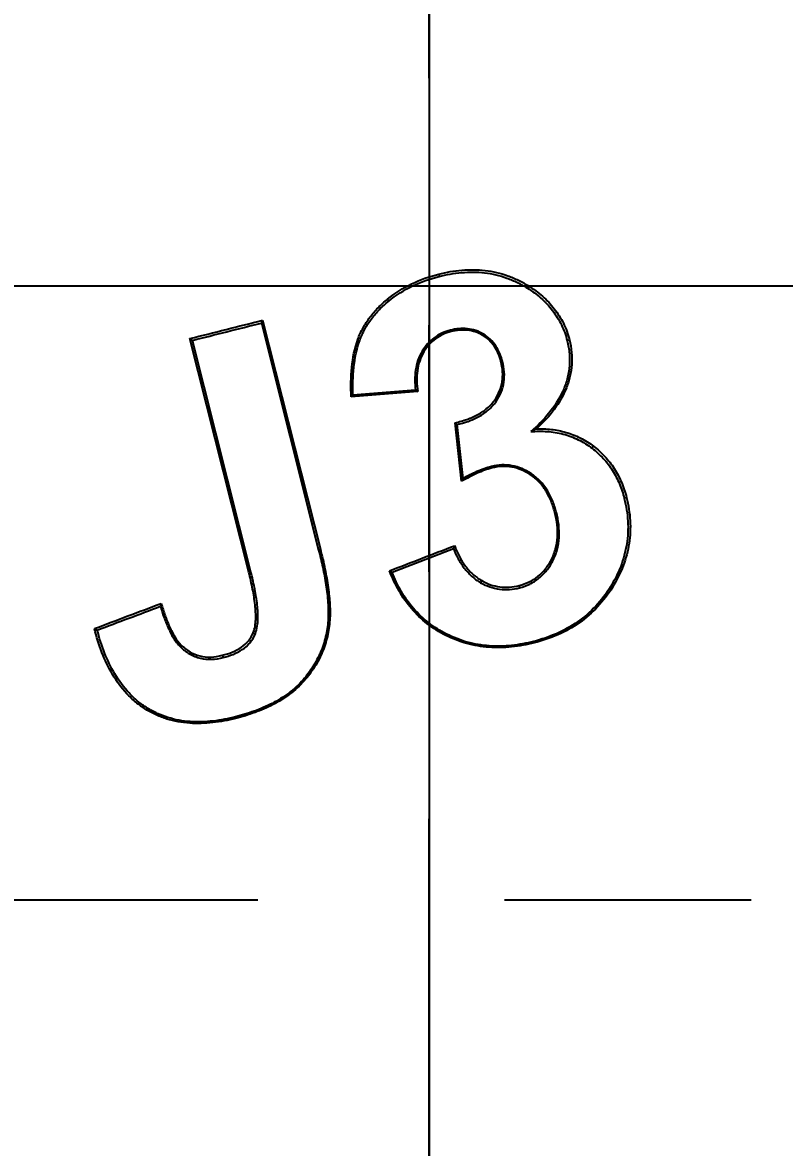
# Model space of a CAD drawing. Header units: millimetres. Extents: x 5828 to 6704, y 123 to 421.
# Drawn here: x 6431.232 to 6432.39, y 272.353 to 274.062 of the extents above; entities that cross this region are included whole.
import ezdxf

# ---------------------------------------------------------------- set-up
doc = ezdxf.new("R2010")
doc.units = ezdxf.units.MM
doc.linetypes.add('CENTER', pattern=[0.6, 0.375, -0.075, 0.075, -0.075])
for name, color, linetype in [('中心线', 7, 'Continuous'), ('外形图', 7, 'Continuous'), ('尺寸标注', 7, 'Continuous')]:
    doc.layers.add(name, color=color, linetype=linetype)
doc.styles.add('微软雅黑', font='msyh.ttc', dxfattribs={"height": 1.5})
doc.dimstyles.new('尺寸标注_1_15比例', dxfattribs={"dimtxt": 1.5, "dimasz": 1.25, "dimexe": 0.5, "dimexo": 0.4, "dimgap": 0.5, "dimtad": 1, "dimdec": 1, "dimlfac": 15, "dimdsep": 46, "dimtxsty": '微软雅黑', "dimcen": 0.09, "dimadec": 0, "dimazin": 0, "dimtp": 0.01, "dimtm": 0.01, "dimtfac": 1, "dimtdec": 1, "dimtofl": 0, "dimtmove": 0, "dimatfit": 3, "dimfxl": 1, "dimtolj": 1, "dimarcsym": 0})

# ---------------------------------------------------------------- blocks, each defined once
blk = doc.blocks.new('*D782')
at = {"layer": 'Defpoints', "color": 0}
for p in [(6420.543, 277.9758), (6438.7833, 233.3949), (6456.6042, 233.3949)]:
    blk.add_point(p, dxfattribs=at)
at = {"layer": '尺寸标注', "color": 0, "lineweight": -2}
for p, q in [((6420.943, 277.9758), (6457.1042, 277.9758)), ((6456.6042, 276.7258), (6456.6042, 234.6449)), ((6439.1833, 233.3949), (6457.1042, 233.3949))]:
    blk.add_line(p, q, dxfattribs=at)
at = {"layer": '尺寸标注', "color": 0}
for points in [[(6456.8126, 276.7258), (6456.3959, 276.7258), (6456.6042, 277.9758)], [(6456.3959, 234.6449), (6456.8126, 234.6449), (6456.6042, 233.3949)]]:
    blk.add_solid(points, dxfattribs=at)
at = {"layer": '尺寸标注', "color": 0, "insert": (6455.3291, 255.6854), "char_height": 1.5, "attachment_point": 5, "rotation": 90, "style": '微软雅黑'}
blk.add_mtext('\\A1;\\A1;668.8', dxfattribs=at)
blk = doc.blocks.new('*D783')
at = {"layer": 'Defpoints', "color": 0}
for p in [(6407.1832, 274.0616), (6431.8498, 233.4909), (6431.8498, 229.3627)]:
    blk.add_point(p, dxfattribs=at)
at = {"layer": '尺寸标注', "color": 0, "lineweight": -2}
for p, q in [((6407.1832, 273.6616), (6407.1832, 228.8627)), ((6431.8498, 233.0909), (6431.8498, 228.8627)), ((6408.4332, 229.3627), (6430.5998, 229.3627))]:
    blk.add_line(p, q, dxfattribs=at)
at = {"layer": '尺寸标注', "color": 0}
for points in [[(6408.4332, 229.571), (6408.4332, 229.1543), (6407.1832, 229.3627)], [(6430.5998, 229.1543), (6430.5998, 229.571), (6431.8498, 229.3627)]]:
    blk.add_solid(points, dxfattribs=at)
at = {"layer": '尺寸标注', "color": 0, "insert": (6419.5165, 230.6378), "char_height": 1.5, "attachment_point": 5, "style": '微软雅黑'}
blk.add_mtext('\\A1;370', dxfattribs=at)
blk = doc.blocks.new('*D806')
at = {"layer": 'Defpoints', "color": 0}
for p in [(6431.8498, 278.9406), (6430.0832, 273.6616), (6431.8498, 267.8172)]:
    blk.add_point(p, dxfattribs=at)
at = {"layer": '尺寸标注', "color": 0, "lineweight": -2}
for p, q in [((6431.8498, 278.5406), (6431.8498, 267.3172)), ((6430.0832, 273.2616), (6430.0832, 267.3172)), ((6428.8332, 267.8172), (6421.6551, 267.8172)), ((6433.0998, 267.8172), (6434.3498, 267.8172))]:
    blk.add_line(p, q, dxfattribs=at)
at = {"layer": '尺寸标注', "color": 0}
for points in [[(6428.8332, 267.6088), (6428.8332, 268.0255), (6430.0832, 267.8172)], [(6433.0998, 268.0255), (6433.0998, 267.6088), (6431.8498, 267.8172)]]:
    blk.add_solid(points, dxfattribs=at)
at = {"layer": '尺寸标注', "color": 0, "insert": (6424.0096, 269.0928), "char_height": 1.5, "attachment_point": 5, "style": '微软雅黑'}
blk.add_mtext('\\A1;26.5', dxfattribs=at)
blk = doc.blocks.new('*D807')
at = {"layer": 'Defpoints', "color": 0}
for p in [(6430.0832, 273.6616), (6428.963, 272.7282), (6431.8498, 272.7282)]:
    blk.add_point(p, dxfattribs=at)
at = {"layer": '尺寸标注', "color": 0, "lineweight": -2}
for p, q in [((6428.963, 274.9116), (6428.963, 281.4759)), ((6429.6832, 273.6616), (6428.463, 273.6616)), ((6431.4498, 272.7282), (6428.463, 272.7282)), ((6428.963, 271.4782), (6428.963, 270.2282))]:
    blk.add_line(p, q, dxfattribs=at)
at = {"layer": '尺寸标注', "color": 0}
for points in [[(6428.7546, 274.9116), (6429.1713, 274.9116), (6428.963, 273.6616)], [(6429.1713, 271.4782), (6428.7546, 271.4782), (6428.963, 272.7282)]]:
    blk.add_solid(points, dxfattribs=at)
at = {"layer": '尺寸标注', "color": 0, "insert": (6427.6965, 279.9344), "char_height": 1.5, "attachment_point": 5, "rotation": 90, "style": '微软雅黑'}
blk.add_mtext('\\A1;14', dxfattribs=at)
blk = doc.blocks.new('*D820')
at = {"layer": 'Defpoints', "color": 0}
for p in [(6433.1498, 274.3282), (6430.0832, 273.6616), (6433.1498, 264.2167)]:
    blk.add_point(p, dxfattribs=at)
at = {"layer": '尺寸标注', "color": 0, "lineweight": -2}
for p, q in [((6433.1498, 273.9282), (6433.1498, 263.7167)), ((6430.0832, 273.2616), (6430.0832, 263.7167)), ((6428.8332, 264.2167), (6422.2697, 264.2167)), ((6434.3998, 264.2167), (6435.6498, 264.2167))]:
    blk.add_line(p, q, dxfattribs=at)
at = {"layer": '尺寸标注', "color": 0}
for points in [[(6428.8332, 264.0083), (6428.8332, 264.425), (6430.0832, 264.2167)], [(6434.3998, 264.425), (6434.3998, 264.0083), (6433.1498, 264.2167)]]:
    blk.add_solid(points, dxfattribs=at)
at = {"layer": '尺寸标注', "color": 0, "insert": (6423.8828, 265.4918), "char_height": 1.5, "attachment_point": 5, "style": '微软雅黑'}
blk.add_mtext('\\A1;46', dxfattribs=at)
blk = doc.blocks.new('*D821')
at = {"layer": 'Defpoints', "color": 0}
for p in [(6430.0832, 273.6616), (6433.7682, 272.7282), (6441.1351, 272.7282)]:
    blk.add_point(p, dxfattribs=at)
at = {"layer": '尺寸标注', "color": 0, "lineweight": -2}
for p, q in [((6441.1351, 274.9116), (6441.1351, 276.1616)), ((6430.4832, 273.6616), (6441.6351, 273.6616)), ((6434.1682, 272.7282), (6441.6351, 272.7282)), ((6441.1351, 271.4782), (6441.1351, 267.1453))]:
    blk.add_line(p, q, dxfattribs=at)
at = {"layer": '尺寸标注', "color": 0}
for points in [[(6440.9268, 274.9116), (6441.3435, 274.9116), (6441.1351, 273.6616)], [(6441.3435, 271.4782), (6440.9268, 271.4782), (6441.1351, 272.7282)]]:
    blk.add_solid(points, dxfattribs=at)
at = {"layer": '尺寸标注', "color": 0, "insert": (6439.8687, 268.6867), "char_height": 1.5, "attachment_point": 5, "rotation": 90, "style": '微软雅黑'}
blk.add_mtext('\\A1;14', dxfattribs=at)

msp = doc.modelspace()

# ---------------------------------------------------------------- linework, layer by layer
at = {"layer": '中心线', "linetype": 'CENTER', "ltscale": 5}
for p, q in [((6431.8498, 231.977), (6431.8498, 278.9406)), ((6440.5895, 272.7282), (6426.147, 272.7282))]:
    msp.add_line(p, q, dxfattribs=at)
at = {"layer": '外形图', "color": 7, "linetype": 'Continuous'}
for p, q in [((6431.8645, 273.6794), (6431.865, 273.6758)), ((6432.0013, 273.6613), (6431.9993, 273.658)), ((6431.7868, 273.6414), (6431.7885, 273.6384)), ((6431.5967, 273.6093), (6431.5949, 273.6051)), ((6431.5949, 273.6052), (6431.682, 273.2602)), ((6431.5967, 273.6093), (6431.6846, 273.2615)), ((6431.8834, 273.5921), (6431.8824, 273.5942)), ((6431.5759, 273.2265), (6431.4862, 273.5814)), ((6431.5791, 273.2266), (6431.4902, 273.5787)), ((6431.7416, 273.5802), (6431.7444, 273.5785)), ((6432.0631, 273.5797), (6432.0598, 273.5782)), ((6431.8421, 273.5616), (6431.8395, 273.5624)), ((6431.959, 273.5466), (6431.9615, 273.5466)), ((6431.8292, 273.5031), (6431.7342, 273.4955)), ((6431.8326, 273.5011), (6431.7314, 273.4931)), ((6431.9498, 273.4885), (6431.9519, 273.4861)), ((6431.8993, 273.3649), (6431.8893, 273.4536)), ((6431.9015, 273.3689), (6431.8923, 273.4507)), ((6432.0999, 273.4179), (6432.0976, 273.4148)), ((6431.9457, 273.3849), (6431.9447, 273.3871)), ((6432.0036, 273.3748), (6432.0048, 273.3765)), ((6432.15, 273.3401), (6432.1466, 273.3386)), ((6432.0409, 273.3173), (6432.0433, 273.3173)), ((6431.7936, 273.2264), (6431.8868, 273.2624)), ((6432.0353, 273.2449), (6432.0375, 273.2429)), ((6431.5759, 273.2265), (6431.5791, 273.2266)), ((6431.9298, 273.2138), (6431.9282, 273.2106)), ((6431.9868, 273.2064), (6431.9873, 273.2029)), ((6432.1284, 273.2034), (6432.1254, 273.2042)), ((6431.699, 273.1536), (6431.6963, 273.1532)), ((6431.5826, 273.1346), (6431.5858, 273.133)), ((6431.8751, 273.1306), (6431.8764, 273.1326)), ((6431.4732, 273.1159), (6431.4718, 273.1133)), ((6432.0097, 273.1192), (6432.0087, 273.1214)), ((6431.5356, 273.1003), (6431.5369, 273.0969)), ((6431.6601, 273.0617), (6431.6583, 273.0631)), ((6431.4192, 273.0182), (6431.4215, 273.0202)), ((6431.5558, 273.0045), (6431.5556, 273.0068))]:
    msp.add_line(p, q, dxfattribs=at)
for centre, radius, start, end in [((6432.057, 273.8911), 0.45, 239.5854, 240.0862), ((6432.4419, 272.6767), 1.0822, 130.8349, 131.0346), ((6432.432, 274.0043), 0.7732, 225.4167, 225.7289), ((6433.1969, 270.9872), 2.7273, 115.7219, 115.9226), ((6432.4095, 273.0858), 0.5815, 150.8753, 151.3275), ((6432.4677, 273.032), 0.6249, 157.9276, 158.3681), ((6432.1688, 273.8535), 0.7307, 238.7566, 239.1058), ((6432.4761, 272.8843), 1.0746, 164.0713, 164.3131), ((6432.122, 274.628), 1.6797, 242.2977, 242.4641)]:
    msp.add_arc(centre, radius, start, end, dxfattribs=at)
for points, knots in [([(6428.658, 271.0781), (6428.642, 271.1106), (6428.6105, 271.1759), (6428.5502, 271.3077), (6428.4948, 271.4418), (6428.4458, 271.5782), (6428.4012, 271.7162), (6428.3539, 271.8912), (6428.3097, 272.1043), (6428.2782, 272.3196), (6428.2597, 272.5363), (6428.2545, 272.7539), (6428.2625, 272.9713), (6428.2907, 273.2599), (6428.3587, 273.6167), (6428.4912, 274.0318), (6428.673, 274.4278), (6428.9012, 274.7991), (6429.1726, 275.14), (6429.4314, 275.3948), (6429.6557, 275.5787), (6429.8907, 275.7486), (6430.2032, 275.9339), (6430.5357, 276.0799), (6430.8108, 276.1719), (6431.0209, 276.2284), (6431.234, 276.272), (6431.3777, 276.2924), (6431.4497, 276.3005)], [0, 0, 0, 0, 0.015628, 0.031255, 0.062511, 0.078139, 0.093769, 0.125026, 0.156284, 0.187542, 0.218798, 0.250054, 0.281311, 0.312568, 0.375054, 0.43754, 0.500026, 0.562512, 0.624999, 0.687485, 0.718743, 0.75, 0.812486, 0.874972, 0.90623, 0.937487, 0.968744, 1, 1, 1, 1]), ([(6428.3636, 272.085), (6428.3443, 272.1891), (6428.3146, 272.3989), (6428.2989, 272.7164), (6428.3124, 273.0339), (6428.3542, 273.349), (6428.4237, 273.6591), (6428.5204, 273.9619), (6428.6439, 274.2548), (6428.7933, 274.5353), (6428.9671, 274.8014), (6429.164, 275.0509), (6429.3824, 275.2819), (6429.6205, 275.4924), (6429.8765, 275.6807), (6430.1484, 275.8453), (6430.434, 275.9848), (6430.731, 276.0981), (6431.0369, 276.1844), (6431.3492, 276.2431), (6431.6656, 276.2739), (6431.9834, 276.2764), (6432.3002, 276.2505), (6432.6134, 276.1964), (6432.9204, 276.1143), (6433.2189, 276.0049), (6433.5063, 275.8692), (6433.7804, 275.7084), (6434.0391, 275.5238), (6434.2803, 275.3168), (6434.5019, 275.0889), (6434.7022, 274.8422), (6434.8799, 274.5787), (6434.9824, 274.3932), (6435.0293, 274.2983)], [0, 0, 0, 0, 0.03125, 0.0625, 0.09375, 0.125, 0.15625, 0.1875, 0.21875, 0.25, 0.28125, 0.3125, 0.34375, 0.375, 0.40625, 0.4375, 0.46875, 0.5, 0.53125, 0.5625, 0.59375, 0.625, 0.65625, 0.6875, 0.71875, 0.75, 0.78125, 0.8125, 0.84375, 0.875, 0.90625, 0.9375, 0.96875, 1, 1, 1, 1]), ([(6437.2208, 264.5057), (6437.2011, 264.6089), (6437.1613, 264.8152), (6437.101, 265.1246), (6437.0401, 265.4339), (6436.9791, 265.7431), (6436.9177, 266.0522), (6436.8352, 266.4643), (6436.7306, 266.9791), (6436.604, 267.5967), (6436.4755, 268.2138), (6436.3452, 268.8306), (6436.2136, 269.4471), (6436.1026, 269.9606), (6436.0128, 270.3712), (6435.9452, 270.679), (6435.8772, 270.9868), (6435.8091, 271.2945), (6435.7406, 271.6022), (6435.6713, 271.9097), (6435.6132, 272.1658), (6435.5669, 272.3708), (6435.5322, 272.5245), (6435.4975, 272.6783), (6435.4625, 272.8319), (6435.427, 272.9855), (6435.3915, 273.139), (6435.3567, 273.2927), (6435.322, 273.4464), (6435.2848, 273.5996), (6435.2427, 273.7515), (6435.1943, 273.9015), (6435.1392, 274.0492), (6435.0774, 274.1943), (6434.9862, 274.3836), (6434.8563, 274.6123), (6434.677, 274.8719), (6434.4756, 275.1147), (6434.2533, 275.3387), (6434.0119, 275.5419), (6433.7535, 275.7229), (6433.48, 275.8803), (6433.1937, 276.0128), (6432.8966, 276.1192), (6432.5913, 276.1987), (6432.28, 276.2505), (6431.9654, 276.2745), (6431.6499, 276.2706), (6431.336, 276.2388), (6431.0262, 276.1794), (6430.7227, 276.0928), (6430.4282, 275.9796), (6430.1449, 275.8406), (6429.8752, 275.6769), (6429.6212, 275.4898), (6429.3848, 275.2808), (6429.1679, 275.0517), (6428.9721, 274.8042), (6428.799, 274.5404), (6428.6501, 274.2622), (6428.5266, 273.9719), (6428.4295, 273.6717), (6428.3593, 273.3641), (6428.3163, 273.0515), (6428.3012, 272.7363), (6428.3149, 272.4211), (6428.343, 272.2126), (6428.3614, 272.1092)], [0, 0, 0, 0, 0.015627, 0.031254, 0.046882, 0.062509, 0.078136, 0.093763, 0.125018, 0.156272, 0.187527, 0.218781, 0.250036, 0.28129, 0.296917, 0.312545, 0.328172, 0.343799, 0.359426, 0.375054, 0.390681, 0.398494, 0.406308, 0.414122, 0.421935, 0.429749, 0.437563, 0.445376, 0.45319, 0.461003, 0.468817, 0.47663, 0.484443, 0.492257, 0.50007, 0.515693, 0.531316, 0.546939, 0.562561, 0.578184, 0.593807, 0.60943, 0.625053, 0.640675, 0.656298, 0.671921, 0.687544, 0.703167, 0.71879, 0.734412, 0.750035, 0.765658, 0.781281, 0.796904, 0.812526, 0.828149, 0.843772, 0.859395, 0.875018, 0.89064, 0.906263, 0.921886, 0.937509, 0.953132, 0.968754, 0.984377, 1, 1, 1, 1]), ([(6431.1244, 276.189), (6431.2035, 276.2056), (6431.363, 276.2333), (6431.6846, 276.2669), (6432.0899, 276.2677), (6432.5716, 276.2022), (6433.0398, 276.0712), (6433.4855, 275.877), (6433.9004, 275.6238), (6434.2144, 275.3675), (6434.4425, 275.1383), (6434.6015, 274.9549), (6434.7475, 274.7612), (6434.8802, 274.558), (6434.9988, 274.3463), (6435.1023, 274.1268), (6435.1753, 273.9382), (6435.2257, 273.7846), (6435.2597, 273.6682), (6435.2904, 273.5509), (6435.3184, 273.4329), (6435.3451, 273.3146), (6435.3716, 273.1963), (6435.3986, 273.0781), (6435.4259, 272.96), (6435.4533, 272.8419), (6435.4894, 272.6843), (6435.5337, 272.4871), (6435.587, 272.2505), (6435.6406, 272.014), (6435.6942, 271.7775), (6435.7473, 271.5409), (6435.8, 271.3042), (6435.8524, 271.0675), (6435.9222, 270.7517), (6436.0091, 270.357), (6436.1124, 269.8832), (6436.2146, 269.4091), (6436.316, 268.9348), (6436.4165, 268.4603), (6436.5161, 267.9856), (6436.6146, 267.5108), (6436.712, 267.0356), (6436.8085, 266.5603), (6436.9043, 266.0849), (6436.9832, 265.6885), (6437.0454, 265.3712), (6437.0918, 265.1332), (6437.1381, 264.8952), (6437.1845, 264.6572), (6437.2308, 264.4191), (6437.2688, 264.2206), (6437.2987, 264.0618), (6437.3209, 263.9426), (6437.3431, 263.8234), (6437.3581, 263.744), (6437.3657, 263.7043)], [0, 0, 0, 0, 0.015625, 0.03125, 0.062482, 0.093714, 0.124946, 0.156177, 0.187409, 0.218641, 0.234266, 0.249891, 0.265517, 0.281142, 0.296767, 0.312392, 0.328017, 0.335831, 0.343645, 0.351458, 0.359272, 0.367086, 0.374899, 0.382713, 0.390527, 0.398341, 0.406155, 0.421782, 0.437409, 0.453037, 0.468664, 0.484292, 0.49992, 0.515547, 0.531175, 0.56243, 0.593685, 0.62494, 0.656195, 0.687451, 0.718706, 0.749961, 0.781216, 0.812471, 0.843727, 0.874982, 0.890609, 0.906237, 0.921864, 0.937492, 0.95312, 0.968747, 0.976561, 0.984375, 0.992188, 1, 1, 1, 1]), ([(6431.1384, 276.1227), (6431.2169, 276.1388), (6431.375, 276.1657), (6431.6145, 276.1893), (6431.855, 276.1963), (6432.0954, 276.1866), (6432.3345, 276.1601), (6432.5712, 276.117), (6432.8044, 276.0575), (6433.0328, 275.9818), (6433.2553, 275.8904), (6433.4709, 275.7836), (6433.6786, 275.662), (6433.8773, 275.5264), (6434.0662, 275.3774), (6434.2444, 275.2157), (6434.4109, 275.042), (6434.5649, 274.8572), (6434.6824, 274.6947), (6434.7696, 274.5602), (6434.8522, 274.4228), (6434.9466, 274.2459), (6435.0282, 274.0627), (6435.0855, 273.913), (6435.1246, 273.7993), (6435.16, 273.6844), (6435.192, 273.5684), (6435.221, 273.4518), (6435.2481, 273.3346), (6435.2747, 273.2174), (6435.3017, 273.1002), (6435.3291, 272.9832), (6435.3566, 272.8661), (6435.3838, 272.749), (6435.4107, 272.6319), (6435.4373, 272.5146), (6435.4727, 272.3583), (6435.5171, 272.1629), (6435.5707, 271.9285), (6435.6242, 271.6941), (6435.6772, 271.4596), (6435.7297, 271.2249), (6435.782, 270.9902), (6435.8514, 270.6772), (6435.9378, 270.2859), (6436.0405, 269.8161), (6436.1422, 269.3461), (6436.2432, 268.8759), (6436.3433, 268.4056), (6436.4425, 267.935), (6436.5405, 267.4642), (6436.6373, 266.9931), (6436.7328, 266.5218), (6436.8273, 266.0503), (6436.9048, 265.6571), (6436.9658, 265.3424), (6437.0113, 265.1063), (6437.0565, 264.8701), (6437.1019, 264.634), (6437.1472, 264.3979), (6437.1847, 264.201), (6437.2141, 264.0434), (6437.2431, 263.8858), (6437.2646, 263.7675), (6437.2792, 263.6887)], [0, 0, 0, 0, 0.015623, 0.031247, 0.04687, 0.062493, 0.078117, 0.09374, 0.109363, 0.124987, 0.14061, 0.156233, 0.171857, 0.18748, 0.203103, 0.218727, 0.23435, 0.249973, 0.265597, 0.27341, 0.281223, 0.296846, 0.312469, 0.320282, 0.328095, 0.335907, 0.34372, 0.351533, 0.359346, 0.367159, 0.374972, 0.382785, 0.390597, 0.39841, 0.406223, 0.414036, 0.421849, 0.437474, 0.4531, 0.468726, 0.484352, 0.499977, 0.515603, 0.531229, 0.56248, 0.593732, 0.624983, 0.656235, 0.687486, 0.718738, 0.749989, 0.781241, 0.812492, 0.843744, 0.874996, 0.890621, 0.906247, 0.921873, 0.937499, 0.953124, 0.96875, 0.976563, 0.984376, 1, 1, 1, 1]), ([(6436.4526, 263.1446), (6436.4604, 263.2191), (6436.4679, 263.3313), (6436.4681, 263.481), (6436.4639, 263.5746), (6436.4578, 263.6492), (6436.45, 263.7237), (6436.4373, 263.8165), (6436.4191, 263.9273), (6436.3992, 264.0379), (6436.3787, 264.1483), (6436.3587, 264.2588), (6436.3389, 264.3694), (6436.3189, 264.4799), (6436.2986, 264.5904), (6436.2713, 264.7377), (6436.2367, 264.9217), (6436.195, 265.1424), (6436.1534, 265.3632), (6436.1116, 265.5839), (6436.0552, 265.8781), (6435.9837, 266.2456), (6435.9111, 266.613), (6435.8525, 266.9067), (6435.7937, 267.2004), (6435.7194, 267.5674), (6435.6289, 268.0075), (6435.5064, 268.594), (6435.3815, 269.1799), (6435.2532, 269.7651), (6435.1551, 270.2035), (6435.0554, 270.6417), (6434.9716, 271.0066), (6434.9043, 271.2985), (6434.8368, 271.5903), (6434.7684, 271.8819), (6434.6984, 272.1732), (6434.6452, 272.3914), (6434.5916, 272.6096), (6434.5383, 272.8278), (6434.4946, 273.0099), (6434.4595, 273.1555), (6434.4329, 273.2646), (6434.4052, 273.3734), (6434.3752, 273.4817), (6434.3473, 273.5711), (6434.3225, 273.6418), (6434.2962, 273.7119), (6434.2602, 273.7983), (6434.2126, 273.9001), (6434.1607, 273.9997), (6434.105, 274.0973), (6434.0454, 274.1925), (6433.9607, 274.316), (6433.8451, 274.4633), (6433.6917, 274.6276), (6433.5252, 274.7784), (6433.3466, 274.9147), (6433.1573, 275.0356), (6432.9583, 275.1399), (6432.7511, 275.2267), (6432.5372, 275.2954), (6432.3181, 275.3454), (6432.0955, 275.3767), (6431.871, 275.3888), (6431.6463, 275.3816), (6431.4975, 275.3638), (6431.4236, 275.3517)], [0, 0, 0, 0, 0.01562, 0.023433, 0.031246, 0.035153, 0.03906, 0.046874, 0.054689, 0.062503, 0.070317, 0.078131, 0.085945, 0.093759, 0.101573, 0.109387, 0.125015, 0.140643, 0.156271, 0.1719, 0.187528, 0.218784, 0.250041, 0.26567, 0.281298, 0.312555, 0.343812, 0.375069, 0.437582, 0.468839, 0.500095, 0.531352, 0.562608, 0.578236, 0.593865, 0.625121, 0.640749, 0.656377, 0.672004, 0.687632, 0.70326, 0.711074, 0.718887, 0.726701, 0.734515, 0.742329, 0.746236, 0.750143, 0.757957, 0.765771, 0.773584, 0.781396, 0.789208, 0.797019, 0.812636, 0.828249, 0.84386, 0.859468, 0.875077, 0.890685, 0.906294, 0.921905, 0.937519, 0.953135, 0.968755, 0.984377, 1, 1, 1, 1]), ([(6436.3818, 263.1518), (6436.3891, 263.226), (6436.3957, 263.3379), (6436.3943, 263.4871), (6436.3889, 263.5802), (6436.3817, 263.6545), (6436.3728, 263.7285), (6436.3588, 263.8208), (6436.3396, 263.931), (6436.3191, 264.041), (6436.2984, 264.151), (6436.2783, 264.261), (6436.2584, 264.3712), (6436.2383, 264.4812), (6436.2179, 264.5913), (6436.1905, 264.7379), (6436.156, 264.9212), (6436.1146, 265.1412), (6436.0733, 265.3611), (6436.0317, 265.581), (6435.9756, 265.8741), (6435.9041, 266.2402), (6435.8311, 266.606), (6435.7722, 266.8986), (6435.7277, 267.1179), (6435.6829, 267.3372), (6435.6226, 267.6294), (6435.5465, 267.9946), (6435.4233, 268.5786), (6435.2982, 269.1621), (6435.1706, 269.7452), (6435.0735, 270.1821), (6434.9751, 270.6188), (6434.8927, 270.9826), (6434.8267, 271.2736), (6434.7605, 271.5645), (6434.6936, 271.8554), (6434.6252, 272.1458), (6434.5732, 272.3635), (6434.5208, 272.581), (6434.4688, 272.7987), (6434.4261, 272.9803), (6434.3917, 273.1254), (6434.3655, 273.2342), (6434.3381, 273.3427), (6434.3084, 273.4506), (6434.2808, 273.5397), (6434.2562, 273.6102), (6434.2299, 273.68), (6434.1938, 273.766), (6434.1456, 273.867), (6434.093, 273.9658), (6434.0362, 274.0622), (6433.9753, 274.1561), (6433.8888, 274.2775), (6433.7703, 274.4217), (6433.6133, 274.5812), (6433.4428, 274.7261), (6433.2605, 274.8557), (6433.0675, 274.969), (6432.8655, 275.0651), (6432.6557, 275.1431), (6432.44, 275.2025), (6432.2198, 275.2431), (6431.997, 275.2648), (6431.773, 275.2674), (6431.5497, 275.2509), (6431.4022, 275.227), (6431.3292, 275.2119)], [0, 0, 0, 0, 0.015622, 0.023435, 0.031249, 0.035156, 0.039064, 0.046878, 0.054692, 0.062507, 0.070321, 0.078135, 0.08595, 0.093764, 0.101578, 0.109393, 0.125021, 0.14065, 0.156279, 0.171908, 0.187537, 0.218795, 0.250053, 0.265682, 0.281312, 0.296941, 0.31257, 0.343828, 0.375086, 0.437603, 0.468861, 0.500119, 0.531377, 0.562634, 0.578263, 0.593891, 0.625148, 0.640777, 0.656405, 0.672033, 0.687661, 0.703289, 0.711103, 0.718917, 0.726731, 0.734545, 0.74236, 0.746267, 0.750174, 0.757988, 0.765802, 0.773615, 0.781427, 0.789238, 0.797049, 0.812662, 0.828271, 0.843876, 0.85948, 0.875082, 0.890686, 0.906292, 0.921901, 0.937514, 0.953131, 0.968752, 0.984375, 1, 1, 1, 1]), ([(6431.3292, 275.2119), (6431.2611, 275.1976), (6431.1262, 275.1635), (6430.9286, 275.0962), (6430.7371, 275.0133), (6430.5528, 274.9153), (6430.377, 274.8029), (6430.2109, 274.6768), (6430.0556, 274.5377), (6429.8643, 274.3362), (6429.6567, 274.0563), (6429.4974, 273.7463), (6429.4018, 273.4853), (6429.3464, 273.2842), (6429.308, 273.079), (6429.2869, 272.8714), (6429.2833, 272.6627), (6429.2971, 272.4544), (6429.3227, 272.2823), (6429.3517, 272.1463), (6429.3778, 272.0453), (6429.4081, 271.9455), (6429.4427, 271.8472), (6429.4811, 271.7502), (6429.522, 271.6544), (6429.5643, 271.5592), (6429.6066, 271.4639), (6429.6481, 271.3683), (6429.6887, 271.2723), (6429.7285, 271.176), (6429.7811, 271.0474), (6429.8462, 270.8863), (6429.9227, 270.6924), (6429.9967, 270.4975), (6430.0681, 270.3016), (6430.1373, 270.1049), (6430.2047, 269.9076), (6430.2702, 269.7096), (6430.3337, 269.5109), (6430.395, 269.3116), (6430.4542, 269.1116), (6430.5304, 268.8442), (6430.6207, 268.5085), (6430.7208, 268.1035), (6430.8128, 267.6965), (6430.8967, 267.2879), (6430.9725, 266.8776), (6431.0399, 266.4659), (6431.099, 266.0529), (6431.15, 265.6389), (6431.1856, 265.2931), (6431.2098, 265.0161), (6431.2311, 264.7389), (6431.2481, 264.4613), (6431.2613, 264.1836), (6431.2679, 264.01), (6431.2719, 263.8711), (6431.2742, 263.7669), (6431.2758, 263.6626), (6431.2768, 263.5584), (6431.2773, 263.4542), (6431.2782, 263.35), (6431.2811, 263.2458), (6431.2857, 263.1764), (6431.2889, 263.1418)], [0, 0, 0, 0, 0.01563, 0.031258, 0.046884, 0.062506, 0.078125, 0.09374, 0.109352, 0.124961, 0.15615, 0.187343, 0.202957, 0.218575, 0.234197, 0.249823, 0.265452, 0.281081, 0.29671, 0.304525, 0.312339, 0.320152, 0.327964, 0.335775, 0.343584, 0.351394, 0.359204, 0.367014, 0.374824, 0.382635, 0.390446, 0.40607, 0.421694, 0.43732, 0.452947, 0.468574, 0.484203, 0.499832, 0.515462, 0.531092, 0.546723, 0.562355, 0.593619, 0.624884, 0.656149, 0.687416, 0.718682, 0.749947, 0.781212, 0.812475, 0.843736, 0.859366, 0.874996, 0.906252, 0.921879, 0.937505, 0.945317, 0.95313, 0.960942, 0.968753, 0.976564, 0.984376, 0.992187, 1, 1, 1, 1]), ([(6431.7868, 273.6414), (6431.798, 273.6505), (6431.8228, 273.6661), (6431.8503, 273.6758), (6431.8645, 273.6794)], [0, 0, 0, 0, 0.496396, 1, 1, 1, 1]), ([(6431.7885, 273.6384), (6431.7996, 273.6474), (6431.824, 273.6628), (6431.8511, 273.6723), (6431.865, 273.6758)], [0, 0, 0, 0, 0.49987, 1, 1, 1, 1]), ([(6431.8645, 273.6794), (6431.8761, 273.6823), (6431.8995, 273.6865), (6431.9353, 273.6862), (6431.9642, 273.6795), (6431.986, 273.6703), (6431.9963, 273.6645), (6432.0013, 273.6613)], [0, 0, 0, 0, 0.252218, 0.501415, 0.750069, 0.874233, 1, 1, 1, 1]), ([(6431.865, 273.6758), (6431.8762, 273.6787), (6431.8992, 273.6828), (6431.9343, 273.6826), (6431.9628, 273.676), (6431.9843, 273.6669), (6431.9944, 273.6612), (6431.9993, 273.658)], [0, 0, 0, 0, 0.250047, 0.499956, 0.749775, 0.874884, 1, 1, 1, 1]), ([(6431.9993, 273.658), (6432.0066, 273.6535), (6432.0204, 273.6433), (6432.0381, 273.6246), (6432.0518, 273.6027), (6432.0577, 273.5865), (6432.0598, 273.5782)], [0, 0, 0, 0, 0.250124, 0.500144, 0.750075, 1, 1, 1, 1]), ([(6432.0013, 273.6613), (6432.0087, 273.6566), (6432.0228, 273.6463), (6432.0408, 273.6273), (6432.0549, 273.605), (6432.0609, 273.5883), (6432.0631, 273.5797)], [0, 0, 0, 0, 0.249923, 0.496474, 0.744524, 1, 1, 1, 1]), ([(6431.7416, 273.5802), (6431.7438, 273.5862), (6431.7491, 273.5979), (6431.7596, 273.614), (6431.7721, 273.6287), (6431.7817, 273.6373), (6431.7868, 273.6414)], [0, 0, 0, 0, 0.250736, 0.498063, 0.746178, 1, 1, 1, 1]), ([(6431.7444, 273.5785), (6431.7465, 273.5844), (6431.7517, 273.5959), (6431.762, 273.6118), (6431.7743, 273.6261), (6431.7836, 273.6345), (6431.7885, 273.6384)], [0, 0, 0, 0, 0.249954, 0.499932, 0.749944, 1, 1, 1, 1]), ([(6431.8824, 273.5942), (6431.878, 273.5931), (6431.8693, 273.5901), (6431.8574, 273.5831), (6431.8473, 273.5737), (6431.8418, 273.5663), (6431.8395, 273.5624)], [0, 0, 0, 0, 0.250055, 0.500018, 0.749973, 1, 1, 1, 1]), ([(6431.8834, 273.5921), (6431.8791, 273.591), (6431.8708, 273.5881), (6431.8595, 273.5815), (6431.8497, 273.5726), (6431.8445, 273.5655), (6431.8421, 273.5616)], [0, 0, 0, 0, 0.252508, 0.496628, 0.742599, 1, 1, 1, 1]), ([(6431.9324, 273.5882), (6431.9287, 273.5904), (6431.9209, 273.594), (6431.9081, 273.5968), (6431.8951, 273.5968), (6431.8866, 273.5952), (6431.8824, 273.5942)], [0, 0, 0, 0, 0.249927, 0.499858, 0.749869, 1, 1, 1, 1]), ([(6431.9313, 273.5864), (6431.9278, 273.5885), (6431.9203, 273.5919), (6431.9084, 273.5945), (6431.8959, 273.5946), (6431.8876, 273.5931), (6431.8834, 273.5921)], [0, 0, 0, 0, 0.248084, 0.490954, 0.738177, 1, 1, 1, 1]), ([(6431.9312, 273.5864), (6431.9314, 273.5865), (6431.9316, 273.5868), (6431.9318, 273.5873), (6431.9322, 273.5877), (6431.9323, 273.588), (6431.9324, 273.5882)], [0, 0, 0, 0, 0.251439, 0.500642, 0.750501, 1, 1, 1, 1]), ([(6431.9615, 273.5466), (6431.9605, 273.5508), (6431.9578, 273.5591), (6431.9516, 273.5706), (6431.9432, 273.5807), (6431.9362, 273.586), (6431.9324, 273.5882)], [0, 0, 0, 0, 0.250131, 0.500151, 0.750069, 1, 1, 1, 1]), ([(6431.4862, 273.5814), (6431.4869, 273.5809), (6431.4882, 273.5801), (6431.4895, 273.5791), (6431.4902, 273.5787)], [0, 0, 0, 0, 0.49784, 1, 1, 1, 1]), ([(6431.7314, 273.493), (6431.7307, 273.5079), (6431.731, 273.5374), (6431.7367, 273.5665), (6431.7416, 273.5802)], [0, 0, 0, 0, 0.506268, 1, 1, 1, 1]), ([(6431.7342, 273.4955), (6431.7337, 273.5095), (6431.7342, 273.5376), (6431.7396, 273.5654), (6431.7444, 273.5785)], [0, 0, 0, 0, 0.500381, 1, 1, 1, 1]), ([(6431.959, 273.5466), (6431.958, 273.5508), (6431.9554, 273.5587), (6431.9495, 273.5698), (6431.9415, 273.5793), (6431.9349, 273.5843), (6431.9313, 273.5864)], [0, 0, 0, 0, 0.257946, 0.504439, 0.748389, 1, 1, 1, 1]), ([(6432.0598, 273.5782), (6432.0614, 273.5718), (6432.0636, 273.5589), (6432.0637, 273.5391), (6432.0602, 273.5197), (6432.0512, 273.495), (6432.0331, 273.4672), (6432.0145, 273.4487), (6432.0046, 273.4401)], [0, 0, 0, 0, 0.125084, 0.250133, 0.375174, 0.500231, 0.749929, 1, 1, 1, 1]), ([(6432.0631, 273.5797), (6432.0647, 273.5734), (6432.0669, 273.5609), (6432.0672, 273.542), (6432.0645, 273.5238), (6432.057, 273.5001), (6432.0407, 273.4722), (6432.023, 273.4533), (6432.0132, 273.4443)], [0, 0, 0, 0, 0.12797, 0.250256, 0.370241, 0.491115, 0.738432, 1, 1, 1, 1]), ([(6431.8395, 273.5624), (6431.8368, 273.558), (6431.8325, 273.5487), (6431.8289, 273.5337), (6431.8279, 273.5184), (6431.8286, 273.5081), (6431.8292, 273.5031)], [0, 0, 0, 0, 0.249852, 0.499793, 0.749853, 1, 1, 1, 1]), ([(6431.8421, 273.5616), (6431.8394, 273.5572), (6431.8351, 273.5478), (6431.8317, 273.5326), (6431.8309, 273.5169), (6431.8319, 273.5064), (6431.8326, 273.5011)], [0, 0, 0, 0, 0.248099, 0.49332, 0.742296, 1, 1, 1, 1]), ([(6431.9498, 273.4885), (6431.9527, 273.4926), (6431.9575, 273.5015), (6431.9615, 273.516), (6431.9621, 273.5313), (6431.9603, 273.5415), (6431.959, 273.5466)], [0, 0, 0, 0, 0.250342, 0.49259, 0.738467, 1, 1, 1, 1]), ([(6431.9519, 273.4861), (6431.9549, 273.4904), (6431.96, 273.4997), (6431.9641, 273.5151), (6431.9646, 273.531), (6431.9628, 273.5415), (6431.9615, 273.5466)], [0, 0, 0, 0, 0.249955, 0.499857, 0.749845, 1, 1, 1, 1]), ([(6431.8893, 273.4536), (6431.8954, 273.455), (6431.9074, 273.4583), (6431.9242, 273.4655), (6431.9388, 273.4753), (6431.9466, 273.4839), (6431.9498, 273.4885)], [0, 0, 0, 0, 0.263912, 0.520552, 0.765265, 1, 1, 1, 1]), ([(6431.8923, 273.4507), (6431.898, 273.452), (6431.9094, 273.4553), (6431.9257, 273.4625), (6431.9405, 273.4724), (6431.9486, 273.4812), (6431.9519, 273.4861)], [0, 0, 0, 0, 0.250255, 0.50039, 0.750317, 1, 1, 1, 1]), ([(6432.0046, 273.4401), (6432.0128, 273.4408), (6432.0293, 273.4411), (6432.0538, 273.4371), (6432.077, 273.4285), (6432.0911, 273.4198), (6432.0976, 273.4148)], [0, 0, 0, 0, 0.250073, 0.500065, 0.750014, 1, 1, 1, 1]), ([(6432.0132, 273.4443), (6432.0207, 273.4446), (6432.0359, 273.4441), (6432.0584, 273.4396), (6432.0802, 273.4311), (6432.0936, 273.4227), (6432.0999, 273.4179)], [0, 0, 0, 0, 0.244065, 0.490854, 0.741848, 1, 1, 1, 1]), ([(6432.0999, 273.4179), (6432.1061, 273.4132), (6432.1176, 273.4028), (6432.1319, 273.3844), (6432.1429, 273.3633), (6432.148, 273.3481), (6432.15, 273.3401)], [0, 0, 0, 0, 0.24631, 0.490153, 0.739024, 1, 1, 1, 1]), ([(6432.0976, 273.4148), (6432.1037, 273.4101), (6432.1152, 273.3998), (6432.1293, 273.3814), (6432.1399, 273.3608), (6432.1447, 273.3461), (6432.1466, 273.3386)], [0, 0, 0, 0, 0.249985, 0.499953, 0.749951, 1, 1, 1, 1]), ([(6431.9457, 273.3849), (6431.9378, 273.383), (6431.9219, 273.3771), (6431.907, 273.3692), (6431.8993, 273.3649)], [0, 0, 0, 0, 0.478858, 1, 1, 1, 1]), ([(6431.9447, 273.3871), (6431.9371, 273.3852), (6431.9224, 273.3798), (6431.9084, 273.3727), (6431.9015, 273.3689)], [0, 0, 0, 0, 0.499847, 1, 1, 1, 1]), ([(6432.0048, 273.3765), (6432.0004, 273.3794), (6431.9912, 273.3844), (6431.976, 273.3889), (6431.9602, 273.39), (6431.9498, 273.3884), (6431.9447, 273.3871)], [0, 0, 0, 0, 0.250082, 0.500051, 0.749994, 1, 1, 1, 1]), ([(6432.0036, 273.3748), (6431.9993, 273.3776), (6431.9904, 273.3824), (6431.9759, 273.3867), (6431.9608, 273.3877), (6431.9507, 273.3862), (6431.9457, 273.3849)], [0, 0, 0, 0, 0.25391, 0.497641, 0.74283, 1, 1, 1, 1]), ([(6432.0409, 273.3173), (6432.0394, 273.3233), (6432.0358, 273.3347), (6432.0278, 273.3505), (6432.0172, 273.3642), (6432.0084, 273.3716), (6432.0036, 273.3748)], [0, 0, 0, 0, 0.26198, 0.510919, 0.754007, 1, 1, 1, 1]), ([(6432.0433, 273.3173), (6432.0419, 273.3231), (6432.0382, 273.3347), (6432.0302, 273.3509), (6432.0192, 273.3654), (6432.0098, 273.3732), (6432.0048, 273.3765)], [0, 0, 0, 0, 0.250152, 0.500206, 0.750133, 1, 1, 1, 1]), ([(6432.1466, 273.3386), (6432.1494, 273.3273), (6432.1532, 273.3042), (6432.1515, 273.269), (6432.1422, 273.235), (6432.1316, 273.2141), (6432.1254, 273.2042)], [0, 0, 0, 0, 0.250067, 0.500016, 0.749962, 1, 1, 1, 1]), ([(6432.15, 273.3401), (6432.1529, 273.3285), (6432.1567, 273.3052), (6432.1551, 273.2699), (6432.1458, 273.2353), (6432.1349, 273.2138), (6432.1284, 273.2034)], [0, 0, 0, 0, 0.251519, 0.494765, 0.740848, 1, 1, 1, 1]), ([(6432.0353, 273.2449), (6432.0382, 273.2503), (6432.0427, 273.2618), (6432.0455, 273.28), (6432.0449, 273.2987), (6432.0425, 273.3111), (6432.0409, 273.3173)], [0, 0, 0, 0, 0.24768, 0.491404, 0.73985, 1, 1, 1, 1]), ([(6432.0375, 273.2429), (6432.0405, 273.2485), (6432.0452, 273.2604), (6432.0481, 273.2794), (6432.0473, 273.2986), (6432.0449, 273.3111), (6432.0433, 273.3173)], [0, 0, 0, 0, 0.249832, 0.499743, 0.749811, 1, 1, 1, 1]), ([(6431.8886, 273.2669), (6431.8908, 273.2612), (6431.8955, 273.2504), (6431.9048, 273.2356), (6431.9161, 273.2231), (6431.9251, 273.2165), (6431.9298, 273.2138)], [0, 0, 0, 0, 0.266091, 0.51651, 0.758976, 1, 1, 1, 1]), ([(6431.6846, 273.2615), (6431.6844, 273.2614), (6431.684, 273.2612), (6431.6833, 273.2608), (6431.6827, 273.2605), (6431.6822, 273.2603), (6431.682, 273.2602)], [0, 0, 0, 0, 0.25369, 0.504584, 0.752074, 1, 1, 1, 1]), ([(6431.682, 273.2602), (6431.6842, 273.2515), (6431.6884, 273.2339), (6431.6933, 273.2073), (6431.6966, 273.1804), (6431.6969, 273.1622), (6431.6963, 273.1532)], [0, 0, 0, 0, 0.250052, 0.500093, 0.750104, 1, 1, 1, 1]), ([(6431.6846, 273.2616), (6431.6872, 273.2515), (6431.6917, 273.2322), (6431.6966, 273.2041), (6431.6994, 273.1782), (6431.6995, 273.1615), (6431.699, 273.1536)], [0, 0, 0, 0, 0.28479, 0.544766, 0.781973, 1, 1, 1, 1]), ([(6431.8868, 273.2624), (6431.8889, 273.2572), (6431.8936, 273.2469), (6431.9028, 273.2326), (6431.9142, 273.2201), (6431.9233, 273.2134), (6431.9282, 273.2106)], [0, 0, 0, 0, 0.250136, 0.500191, 0.750149, 1, 1, 1, 1]), ([(6431.8751, 273.1306), (6431.8651, 273.1357), (6431.8462, 273.1476), (6431.8222, 273.1706), (6431.8031, 273.1979), (6431.7938, 273.2181), (6431.7898, 273.2287)], [0, 0, 0, 0, 0.253863, 0.499327, 0.744837, 1, 1, 1, 1]), ([(6431.9868, 273.2064), (6431.992, 273.2077), (6432.002, 273.2112), (6432.0155, 273.2196), (6432.0268, 273.231), (6432.0327, 273.2401), (6432.0353, 273.2449)], [0, 0, 0, 0, 0.25204, 0.494809, 0.740271, 1, 1, 1, 1]), ([(6431.9873, 273.2029), (6431.9926, 273.2042), (6432.0031, 273.2079), (6432.0172, 273.2168), (6432.0289, 273.2287), (6432.0349, 273.238), (6432.0375, 273.2429)], [0, 0, 0, 0, 0.250053, 0.499977, 0.749922, 1, 1, 1, 1]), ([(6431.5826, 273.1346), (6431.5839, 273.1377), (6431.5856, 273.1444), (6431.5868, 273.1586), (6431.5857, 273.1776), (6431.5818, 273.2016), (6431.578, 273.218), (6431.5759, 273.2265)], [0, 0, 0, 0, 0.108475, 0.22043, 0.457774, 0.717937, 1, 1, 1, 1]), ([(6431.5858, 273.133), (6431.5872, 273.1367), (6431.5891, 273.1444), (6431.5902, 273.1603), (6431.5887, 273.1801), (6431.5846, 273.2035), (6431.5811, 273.219), (6431.5791, 273.2266)], [0, 0, 0, 0, 0.124841, 0.249853, 0.499805, 0.749888, 1, 1, 1, 1]), ([(6431.8764, 273.1326), (6431.8669, 273.1374), (6431.8487, 273.1488), (6431.8253, 273.1709), (6431.8067, 273.1971), (6431.7975, 273.2165), (6431.7936, 273.2264)], [0, 0, 0, 0, 0.249992, 0.499942, 0.749924, 1, 1, 1, 1]), ([(6431.9298, 273.2138), (6431.9341, 273.2113), (6431.943, 273.2072), (6431.9573, 273.2039), (6431.9721, 273.2035), (6431.9819, 273.2051), (6431.9868, 273.2064)], [0, 0, 0, 0, 0.251413, 0.495354, 0.741712, 1, 1, 1, 1]), ([(6431.9282, 273.2106), (6431.9326, 273.2081), (6431.9419, 273.2038), (6431.9569, 273.2002), (6431.9722, 273.1999), (6431.9823, 273.2016), (6431.9873, 273.2029)], [0, 0, 0, 0, 0.250025, 0.499979, 0.749948, 1, 1, 1, 1]), ([(6432.1254, 273.2042), (6432.119, 273.1938), (6432.1041, 273.1742), (6432.0762, 273.15), (6432.0438, 273.1321), (6432.0205, 273.1244), (6432.0087, 273.1214)], [0, 0, 0, 0, 0.249956, 0.499877, 0.749874, 1, 1, 1, 1]), ([(6432.1284, 273.2034), (6432.1219, 273.1929), (6432.1069, 273.1731), (6432.0787, 273.1486), (6432.0459, 273.1304), (6432.022, 273.1224), (6432.0097, 273.1192)], [0, 0, 0, 0, 0.249251, 0.495632, 0.744542, 1, 1, 1, 1]), ([(6431.4427, 273.1793), (6431.4445, 273.173), (6431.4483, 273.161), (6431.455, 273.1439), (6431.4628, 273.1285), (6431.4694, 273.1195), (6431.4732, 273.1159)], [0, 0, 0, 0, 0.274725, 0.532526, 0.776656, 1, 1, 1, 1]), ([(6431.4414, 273.1749), (6431.4431, 273.1694), (6431.4467, 273.1584), (6431.453, 273.1422), (6431.4608, 273.1267), (6431.4677, 273.1173), (6431.4718, 273.1133)], [0, 0, 0, 0, 0.250191, 0.500346, 0.750401, 1, 1, 1, 1]), ([(6431.6963, 273.1532), (6431.6957, 273.145), (6431.6933, 273.1285), (6431.6855, 273.1047), (6431.6738, 273.0826), (6431.6637, 273.0693), (6431.6583, 273.0631)], [0, 0, 0, 0, 0.249999, 0.499965, 0.749953, 1, 1, 1, 1]), ([(6431.699, 273.1536), (6431.6984, 273.1452), (6431.6959, 273.1287), (6431.6882, 273.1047), (6431.6763, 273.082), (6431.6659, 273.0683), (6431.6601, 273.0617)], [0, 0, 0, 0, 0.248007, 0.492637, 0.741123, 1, 1, 1, 1]), ([(6431.4192, 273.0182), (6431.4139, 273.0216), (6431.4037, 273.0289), (6431.3858, 273.0459), (6431.3677, 273.0708), (6431.3517, 273.1046), (6431.3443, 273.1285), (6431.3412, 273.1408)], [0, 0, 0, 0, 0.126735, 0.250729, 0.496022, 0.743701, 1, 1, 1, 1]), ([(6431.4215, 273.0202), (6431.4164, 273.0234), (6431.4066, 273.0305), (6431.3892, 273.047), (6431.3713, 273.0714), (6431.3558, 273.104), (6431.3485, 273.127), (6431.3455, 273.1386)], [0, 0, 0, 0, 0.12504, 0.250089, 0.499873, 0.749871, 1, 1, 1, 1]), ([(6431.5356, 273.1003), (6431.5408, 273.1016), (6431.5508, 273.1047), (6431.5646, 273.1118), (6431.5759, 273.1217), (6431.5809, 273.1302), (6431.5826, 273.1346)], [0, 0, 0, 0, 0.264319, 0.521571, 0.76498, 1, 1, 1, 1]), ([(6431.5369, 273.0969), (6431.542, 273.0982), (6431.552, 273.1014), (6431.5662, 273.1085), (6431.5784, 273.1189), (6431.5838, 273.1281), (6431.5858, 273.133)], [0, 0, 0, 0, 0.250403, 0.500601, 0.750415, 1, 1, 1, 1]), ([(6432.0097, 273.1192), (6431.9984, 273.1164), (6431.9756, 273.1122), (6431.9409, 273.1114), (6431.9068, 273.1171), (6431.8853, 273.1254), (6431.8751, 273.1306)], [0, 0, 0, 0, 0.252613, 0.502178, 0.750978, 1, 1, 1, 1]), ([(6432.0087, 273.1214), (6431.9977, 273.1186), (6431.9754, 273.1145), (6431.9413, 273.1136), (6431.9077, 273.1192), (6431.8865, 273.1275), (6431.8764, 273.1326)], [0, 0, 0, 0, 0.250103, 0.500124, 0.75007, 1, 1, 1, 1]), ([(6431.4718, 273.1133), (6431.476, 273.1092), (6431.4853, 273.1019), (6431.5018, 273.0952), (6431.5195, 273.0936), (6431.5312, 273.0955), (6431.5369, 273.0969)], [0, 0, 0, 0, 0.250047, 0.499852, 0.749765, 1, 1, 1, 1]), ([(6431.4732, 273.1159), (6431.4772, 273.112), (6431.4859, 273.1051), (6431.5014, 273.0987), (6431.5184, 273.097), (6431.5299, 273.0988), (6431.5356, 273.1003)], [0, 0, 0, 0, 0.247052, 0.489017, 0.736646, 1, 1, 1, 1]), ([(6431.6583, 273.0631), (6431.6518, 273.0556), (6431.637, 273.0422), (6431.6116, 273.0266), (6431.5842, 273.0149), (6431.5652, 273.0093), (6431.5556, 273.0068)], [0, 0, 0, 0, 0.249823, 0.499785, 0.749861, 1, 1, 1, 1]), ([(6431.6601, 273.0617), (6431.6535, 273.0541), (6431.6386, 273.0405), (6431.6129, 273.0247), (6431.5852, 273.0129), (6431.5658, 273.007), (6431.5558, 273.0045)], [0, 0, 0, 0, 0.251134, 0.497015, 0.745039, 1, 1, 1, 1]), ([(6431.5558, 273.0045), (6431.5444, 273.0016), (6431.5212, 272.9972), (6431.4858, 272.996), (6431.4567, 273.0011), (6431.4346, 273.0095), (6431.4242, 273.0151), (6431.4192, 273.0182)], [0, 0, 0, 0, 0.251625, 0.499324, 0.749601, 0.873888, 1, 1, 1, 1]), ([(6431.5556, 273.0068), (6431.5444, 273.004), (6431.5217, 272.9996), (6431.4869, 272.9984), (6431.4582, 273.0034), (6431.4366, 273.0117), (6431.4264, 273.0172), (6431.4215, 273.0202)], [0, 0, 0, 0, 0.250137, 0.500115, 0.749871, 0.874936, 1, 1, 1, 1])]:
    msp.add_open_spline(points, degree=3, knots=knots, dxfattribs=at)
for points in [[(6431.4862, 273.5814), (6431.523, 273.5907), (6431.5599, 273.6), (6431.5967, 273.6093)], [(6431.4902, 273.5787), (6431.5251, 273.5875), (6431.56, 273.5963), (6431.5949, 273.6051)], [(6431.7898, 273.2287), (6431.8227, 273.2415), (6431.8557, 273.2542), (6431.8886, 273.2668)], [(6431.3412, 273.1409), (6431.375, 273.1537), (6431.4088, 273.1665), (6431.4427, 273.1792)], [(6431.3455, 273.1386), (6431.3775, 273.1507), (6431.4095, 273.1628), (6431.4415, 273.1749)]]:
    msp.add_open_spline(points, degree=3, dxfattribs=at)

# ---------------------------------------------------------------- dimensions: what is measured, and where the dimension line sits
at = {"layer": '尺寸标注'}
dim = msp.add_linear_dim(base=(6428.963, 272.7282), p1=(6430.0832, 273.6616), p2=(6431.8498, 272.7282), angle=90, dimstyle='尺寸标注_1_15比例', dxfattribs=at)
dim.commit()
dim.dimension.update_dxf_attribs({"geometry": '*D807', "text_midpoint": (6428.963, 279.9344), "dimtype": 160})
for base, p2, picture, middle in [((6431.8498, 267.8172), (6431.8498, 278.9406), '*D806', (6424.0096, 267.8172)), ((6433.1498, 264.2167), (6433.1498, 274.3282), '*D820', (6423.8828, 264.2167))]:
    dim = msp.add_linear_dim(base=base, p1=(6430.0832, 273.6616), p2=p2, dimstyle='尺寸标注_1_15比例', dxfattribs=at)
    dim.commit()
    dim.dimension.update_dxf_attribs({"geometry": picture, "text_midpoint": middle, "dimtype": 160})
dim = msp.add_linear_dim(base=(6456.6042, 233.3949), p1=(6420.543, 277.9758), p2=(6438.7833, 233.3949), angle=90, text='\\A1;668.8', dimstyle='尺寸标注_1_15比例', override={"dimtxsty": '微软雅黑'}, dxfattribs=at)
dim.commit()
dim.dimension.update_dxf_attribs({"geometry": '*D782', "text_midpoint": (6455.3291, 255.6854)})
dim = msp.add_linear_dim(base=(6441.1351, 272.7282), p1=(6430.0832, 273.6616), p2=(6433.7682, 272.7282), angle=90, dimstyle='尺寸标注_1_15比例', dxfattribs=at)
dim.commit()
dim.dimension.update_dxf_attribs({"geometry": '*D821', "text_midpoint": (6439.8687, 268.6867)})
dim = msp.add_linear_dim(base=(6431.8498, 229.3627), p1=(6407.1832, 274.0616), p2=(6431.8498, 233.4909), dimstyle='尺寸标注_1_15比例', dxfattribs=at)
dim.commit()
dim.dimension.update_dxf_attribs({"geometry": '*D783', "text_midpoint": (6419.5165, 230.6378)})

doc.saveas('drawing.dxf')
